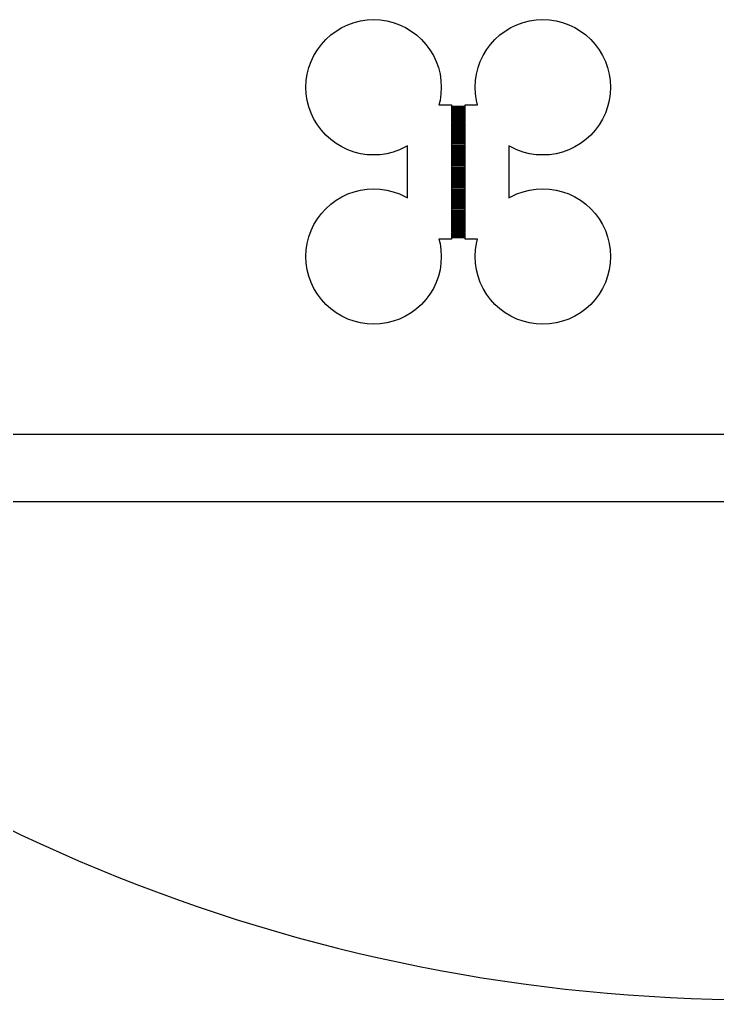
# Model space of a CAD drawing. Extents: x -18 to 83, y -18 to 83.
# Drawn here: x 10.54 to 31.16, y -18.45 to 10.5 of the extents above; entities that cross this region are included whole.
import ezdxf

# ---------------------------------------------------------------- set-up
doc = ezdxf.new("R2010")
doc.units = 0

msp = doc.modelspace()

# ---------------------------------------------------------------- linework, layer by layer
for p, q in [((20.4194, 10.4139), (20.6098, 10.4616)), ((20.6098, 10.4616), (20.804, 10.4904)), ((20.804, 10.4904), (21, 10.5)), ((21, 10.5), (21.196, 10.4904)), ((21.196, 10.4904), (21.3902, 10.4616)), ((21.3902, 10.4616), (21.5806, 10.4139)), ((25.4194, 10.4139), (25.6098, 10.4616)), ((25.6098, 10.4616), (25.804, 10.4904)), ((25.804, 10.4904), (26, 10.5)), ((26, 10.5), (26.196, 10.4904)), ((26.196, 10.4904), (26.3902, 10.4616)), ((26.3902, 10.4616), (26.5806, 10.4139)), ((19.7312, 10.046), (19.8889, 10.1629)), ((19.8889, 10.1629), (20.0572, 10.2638)), ((20.0572, 10.2638), (20.2346, 10.3477)), ((20.2346, 10.3477), (20.4194, 10.4139)), ((21.5806, 10.4139), (21.7654, 10.3477)), ((21.7654, 10.3477), (21.9428, 10.2638)), ((21.9428, 10.2638), (22.1111, 10.1629)), ((22.1111, 10.1629), (22.2688, 10.046)), ((24.7312, 10.046), (24.8889, 10.1629)), ((24.8889, 10.1629), (25.0572, 10.2638)), ((25.0572, 10.2638), (25.2346, 10.3477)), ((25.2346, 10.3477), (25.4194, 10.4139)), ((26.5806, 10.4139), (26.7654, 10.3477)), ((26.7654, 10.3477), (26.9428, 10.2638)), ((26.9428, 10.2638), (27.1111, 10.1629)), ((27.1111, 10.1629), (27.2688, 10.046)), ((19.454, 9.76878), (19.5858, 9.9142)), ((19.5858, 9.9142), (19.7312, 10.046)), ((22.2688, 10.046), (22.4142, 9.9142)), ((22.4142, 9.9142), (22.546, 9.76878)), ((24.454, 9.76878), (24.5858, 9.9142)), ((24.5858, 9.9142), (24.7312, 10.046)), ((27.2688, 10.046), (27.4142, 9.9142)), ((27.4142, 9.9142), (27.546, 9.76878)), ((19.2362, 9.44278), (19.3371, 9.61113)), ((19.3371, 9.61113), (19.454, 9.76878)), ((22.546, 9.76878), (22.6629, 9.61113)), ((22.6629, 9.61113), (22.7639, 9.44278)), ((24.2361, 9.44278), (24.3371, 9.61113)), ((24.3371, 9.61113), (24.454, 9.76878)), ((27.546, 9.76878), (27.6629, 9.61113)), ((27.6629, 9.61113), (27.7638, 9.44278)), ((19.0861, 9.08057), (19.1523, 9.26537)), ((19.1523, 9.26537), (19.2362, 9.44278)), ((22.7639, 9.44278), (22.8478, 9.26537)), ((22.8478, 9.26537), (22.9139, 9.08057)), ((24.0861, 9.08057), (24.1522, 9.26537)), ((24.1522, 9.26537), (24.2361, 9.44278)), ((27.7638, 9.44278), (27.8477, 9.26537)), ((27.8477, 9.26537), (27.9139, 9.08057)), ((19.0384, 8.89017), (19.0861, 9.08057)), ((22.9139, 9.08057), (22.9616, 8.89017)), ((24.0384, 8.89017), (24.0861, 9.08057)), ((27.9139, 9.08057), (27.9616, 8.89017)), ((19, 8.5), (19.0096, 8.69603)), ((19.0096, 8.69603), (19.0384, 8.89017)), ((22.9616, 8.89017), (22.9904, 8.69603)), ((22.9904, 8.69603), (23, 8.5)), ((24, 8.5), (24.0096, 8.69603)), ((24.0096, 8.69603), (24.0384, 8.89017)), ((27.9616, 8.89017), (27.9904, 8.69603)), ((27.9904, 8.69603), (28, 8.5)), ((19.0096, 8.30396), (19, 8.5)), ((23, 8.5), (22.9904, 8.30396)), ((24.0096, 8.30396), (24, 8.5)), ((28, 8.5), (27.9904, 8.30396)), ((19.0384, 8.10982), (19.0096, 8.30396)), ((19.0861, 7.91942), (19.0384, 8.10982)), ((22.9616, 8.10982), (22.9303, 7.98499)), ((22.9904, 8.30396), (22.9616, 8.10982)), ((24.0384, 8.10982), (24.0096, 8.30396)), ((24.0697, 7.98499), (24.0384, 8.10982)), ((27.9616, 8.10982), (27.9139, 7.91942)), ((27.9904, 8.30396), (27.9616, 8.10982)), ((19.1523, 7.73462), (19.0861, 7.91942)), ((22.9303, 7.98499), (23.3, 7.98499)), ((23.3, 7.98499), (23.3, 7.94499)), ((23.3, 7.94499), (23.7, 7.94499)), ((23.7, 7.935), (23.3, 7.935)), ((23.3, 7.935), (23.3, 7.905)), ((23.3, 7.905), (23.7, 7.905)), ((23.7, 7.89499), (23.3, 7.89499)), ((23.3, 7.89499), (23.3, 7.86499)), ((23.3, 7.86499), (23.7, 7.86499)), ((23.7, 7.855), (23.3, 7.855)), ((23.3, 7.855), (23.3, 7.825)), ((23.3, 7.825), (23.7, 7.825)), ((23.7, 7.94499), (23.7, 7.98499)), ((23.7, 7.98499), (24.0697, 7.98499)), ((23.7, 7.905), (23.7, 7.935)), ((23.7, 7.86499), (23.7, 7.89499)), ((23.7, 7.825), (23.7, 7.855)), ((27.9139, 7.91942), (27.8477, 7.73462)), ((19.2362, 7.55721), (19.1523, 7.73462)), ((19.3371, 7.38885), (19.2362, 7.55721)), ((23.7, 7.81499), (23.3, 7.81499)), ((23.3, 7.81499), (23.3, 7.78499)), ((23.3, 7.78499), (23.7, 7.78499)), ((23.7, 7.77499), (23.3, 7.77499)), ((23.3, 7.77499), (23.3, 7.745)), ((23.3, 7.745), (23.7, 7.745)), ((23.7, 7.73499), (23.3, 7.73499)), ((23.3, 7.73499), (23.3, 7.70499)), ((23.3, 7.70499), (23.7, 7.70499)), ((23.7, 7.69499), (23.3, 7.69499)), ((23.3, 7.69499), (23.3, 7.66499)), ((23.3, 7.66499), (23.7, 7.66499)), ((23.7, 7.655), (23.3, 7.655)), ((23.3, 7.655), (23.3, 7.625)), ((23.3, 7.625), (23.7, 7.625)), ((23.7, 7.61499), (23.3, 7.61499)), ((23.3, 7.61499), (23.3, 7.58499)), ((23.3, 7.58499), (23.7, 7.58499)), ((23.7, 7.575), (23.3, 7.575)), ((23.3, 7.575), (23.3, 7.545)), ((23.3, 7.545), (23.7, 7.545)), ((23.7, 7.53499), (23.3, 7.53499)), ((23.3, 7.53499), (23.3, 7.50499)), ((23.7, 7.78499), (23.7, 7.81499)), ((23.7, 7.745), (23.7, 7.77499)), ((23.7, 7.70499), (23.7, 7.73499)), ((23.7, 7.66499), (23.7, 7.69499)), ((23.7, 7.625), (23.7, 7.655)), ((23.7, 7.58499), (23.7, 7.61499)), ((23.7, 7.545), (23.7, 7.575)), ((23.7, 7.50499), (23.7, 7.53499)), ((27.7638, 7.55721), (27.6629, 7.38885)), ((27.8477, 7.73462), (27.7638, 7.55721)), ((19.454, 7.2312), (19.3371, 7.38885)), ((23.3, 7.50499), (23.7, 7.50499)), ((23.7, 7.495), (23.3, 7.495)), ((23.3, 7.495), (23.3, 7.465)), ((23.3, 7.465), (23.7, 7.465)), ((23.7, 7.45499), (23.3, 7.45499)), ((23.3, 7.45499), (23.3, 7.42499)), ((23.3, 7.42499), (23.7, 7.42499)), ((23.7, 7.41499), (23.3, 7.41499)), ((23.3, 7.41499), (23.3, 7.38499)), ((23.3, 7.38499), (23.7, 7.38499)), ((23.7, 7.375), (23.3, 7.375)), ((23.3, 7.375), (23.3, 7.34499)), ((23.3, 7.34499), (23.7, 7.34499)), ((23.7, 7.33499), (23.3, 7.33499)), ((23.3, 7.33499), (23.3, 7.30499)), ((23.3, 7.30499), (23.7, 7.30499)), ((23.7, 7.295), (23.3, 7.295)), ((23.3, 7.295), (23.3, 7.265)), ((23.3, 7.265), (23.7, 7.265)), ((23.7, 7.25499), (23.3, 7.25499)), ((23.3, 7.25499), (23.3, 7.22499)), ((23.7, 7.465), (23.7, 7.495)), ((23.7, 7.42499), (23.7, 7.45499)), ((23.7, 7.38499), (23.7, 7.41499)), ((23.7, 7.34499), (23.7, 7.375)), ((23.7, 7.30499), (23.7, 7.33499)), ((23.7, 7.265), (23.7, 7.295)), ((23.7, 7.22499), (23.7, 7.25499)), ((27.6629, 7.38885), (27.546, 7.2312)), ((19.5858, 7.08578), (19.454, 7.2312)), ((19.7312, 6.95396), (19.5858, 7.08578)), ((19.8889, 6.83705), (19.7312, 6.95396)), ((23.3, 7.22499), (23.7, 7.22499)), ((23.7, 7.215), (23.3, 7.215)), ((23.3, 7.215), (23.3, 7.185)), ((23.3, 7.185), (23.7, 7.185)), ((23.7, 7.17499), (23.3, 7.17499)), ((23.3, 7.17499), (23.3, 7.14499)), ((23.3, 7.14499), (23.7, 7.14499)), ((23.7, 7.13499), (23.3, 7.13499)), ((23.3, 7.13499), (23.3, 7.105)), ((23.3, 7.105), (23.7, 7.105)), ((23.7, 7.09499), (23.3, 7.09499)), ((23.3, 7.09499), (23.3, 7.06499)), ((23.3, 7.06499), (23.7, 7.06499)), ((23.7, 7.05499), (23.3, 7.05499)), ((23.3, 7.05499), (23.3, 7.02499)), ((23.3, 7.02499), (23.7, 7.02499)), ((23.7, 7.015), (23.3, 7.015)), ((23.3, 7.015), (23.3, 6.98499)), ((23.3, 6.98499), (23.7, 6.98499)), ((23.7, 6.97499), (23.3, 6.97499)), ((23.3, 6.97499), (23.3, 6.94499)), ((23.7, 7.185), (23.7, 7.215)), ((23.7, 7.14499), (23.7, 7.17499)), ((23.7, 7.105), (23.7, 7.13499)), ((23.7, 7.06499), (23.7, 7.09499)), ((23.7, 7.02499), (23.7, 7.05499)), ((23.7, 6.98499), (23.7, 7.015)), ((23.7, 6.94499), (23.7, 6.97499)), ((27.2688, 6.95396), (27.1111, 6.83705)), ((27.4142, 7.08578), (27.2688, 6.95396)), ((27.546, 7.2312), (27.4142, 7.08578)), ((20.0572, 6.73615), (19.8889, 6.83705)), ((20.2346, 6.65224), (20.0572, 6.73615)), ((21.9428, 6.73615), (21.7654, 6.65224)), ((22, 6.77043), (21.9428, 6.73615)), ((22, 5.22957), (22, 6.77043)), ((23.3, 6.94499), (23.7, 6.94499)), ((23.7, 6.935), (23.3, 6.935)), ((23.3, 6.935), (23.3, 6.905)), ((23.3, 6.905), (23.7, 6.905)), ((23.7, 6.89499), (23.3, 6.89499)), ((23.3, 6.89499), (23.3, 6.86499)), ((23.3, 6.86499), (23.7, 6.86499)), ((23.7, 6.855), (23.3, 6.855)), ((23.3, 6.855), (23.3, 6.825)), ((23.3, 6.825), (23.7, 6.825)), ((23.7, 6.81499), (23.3, 6.81499)), ((23.3, 6.81499), (23.3, 6.78499)), ((23.3, 6.78499), (23.7, 6.78499)), ((23.7, 6.77499), (23.3, 6.77499)), ((23.3, 6.77499), (23.3, 6.745)), ((23.3, 6.745), (23.7, 6.745)), ((23.7, 6.73499), (23.3, 6.73499)), ((23.3, 6.73499), (23.3, 6.70499)), ((23.3, 6.70499), (23.7, 6.70499)), ((23.7, 6.69499), (23.3, 6.69499)), ((23.3, 6.69499), (23.3, 6.66499)), ((23.3, 6.66499), (23.7, 6.66499)), ((23.7, 6.905), (23.7, 6.935)), ((23.7, 6.86499), (23.7, 6.89499)), ((23.7, 6.825), (23.7, 6.855)), ((23.7, 6.78499), (23.7, 6.81499)), ((23.7, 6.745), (23.7, 6.77499)), ((23.7, 6.70499), (23.7, 6.73499)), ((23.7, 6.66499), (23.7, 6.69499)), ((25.0572, 6.73615), (25, 6.77043)), ((25, 6.77043), (25, 5.22957)), ((25.2346, 6.65224), (25.0572, 6.73615)), ((26.9428, 6.73615), (26.7654, 6.65224)), ((27.1111, 6.83705), (26.9428, 6.73615)), ((20.4194, 6.58611), (20.2346, 6.65224)), ((20.6098, 6.53842), (20.4194, 6.58611)), ((20.804, 6.50963), (20.6098, 6.53842)), ((21, 6.5), (20.804, 6.50963)), ((21.196, 6.50963), (21, 6.5)), ((21.3902, 6.53842), (21.196, 6.50963)), ((21.5806, 6.58611), (21.3902, 6.53842)), ((21.7654, 6.65224), (21.5806, 6.58611)), ((23.7, 6.655), (23.3, 6.655)), ((23.3, 6.655), (23.3, 6.625)), ((23.3, 6.625), (23.7, 6.625)), ((23.7, 6.61499), (23.3, 6.61499)), ((23.3, 6.61499), (23.3, 6.58499)), ((23.3, 6.58499), (23.7, 6.58499)), ((23.7, 6.575), (23.3, 6.575)), ((23.3, 6.575), (23.3, 6.545)), ((23.3, 6.545), (23.7, 6.545)), ((23.7, 6.53499), (23.3, 6.53499)), ((23.3, 6.53499), (23.3, 6.50499)), ((23.3, 6.50499), (23.7, 6.50499)), ((23.7, 6.495), (23.3, 6.495)), ((23.3, 6.495), (23.3, 6.465)), ((23.3, 6.465), (23.7, 6.465)), ((23.7, 6.45499), (23.3, 6.45499)), ((23.3, 6.45499), (23.3, 6.42499)), ((23.3, 6.42499), (23.7, 6.42499)), ((23.7, 6.41499), (23.3, 6.41499)), ((23.3, 6.41499), (23.3, 6.38499)), ((23.3, 6.38499), (23.7, 6.38499)), ((23.7, 6.375), (23.3, 6.375)), ((23.3, 6.375), (23.3, 6.34499)), ((23.7, 6.625), (23.7, 6.655)), ((23.7, 6.58499), (23.7, 6.61499)), ((23.7, 6.545), (23.7, 6.575)), ((23.7, 6.50499), (23.7, 6.53499)), ((23.7, 6.465), (23.7, 6.495)), ((23.7, 6.42499), (23.7, 6.45499)), ((23.7, 6.38499), (23.7, 6.41499)), ((23.7, 6.34499), (23.7, 6.375)), ((25.4194, 6.58611), (25.2346, 6.65224)), ((25.6098, 6.53842), (25.4194, 6.58611)), ((25.804, 6.50963), (25.6098, 6.53842)), ((26, 6.5), (25.804, 6.50963)), ((26.196, 6.50963), (26, 6.5)), ((26.3902, 6.53842), (26.196, 6.50963)), ((26.5806, 6.58611), (26.3902, 6.53842)), ((26.7654, 6.65224), (26.5806, 6.58611)), ((23.3, 6.34499), (23.7, 6.34499)), ((23.7, 6.33499), (23.3, 6.33499)), ((23.3, 6.33499), (23.3, 6.30499)), ((23.3, 6.30499), (23.7, 6.30499)), ((23.7, 6.295), (23.3, 6.295)), ((23.3, 6.295), (23.3, 6.265)), ((23.3, 6.265), (23.7, 6.265)), ((23.7, 6.25499), (23.3, 6.25499)), ((23.3, 6.25499), (23.3, 6.22499)), ((23.3, 6.22499), (23.7, 6.22499)), ((23.7, 6.215), (23.3, 6.215)), ((23.3, 6.215), (23.3, 6.185)), ((23.3, 6.185), (23.7, 6.185)), ((23.7, 6.17499), (23.3, 6.17499)), ((23.3, 6.17499), (23.3, 6.14499)), ((23.3, 6.14499), (23.7, 6.14499)), ((23.7, 6.13499), (23.3, 6.13499)), ((23.3, 6.13499), (23.3, 6.105)), ((23.3, 6.105), (23.7, 6.105)), ((23.7, 6.09499), (23.3, 6.09499)), ((23.3, 6.09499), (23.3, 6.06499)), ((23.7, 6.30499), (23.7, 6.33499)), ((23.7, 6.265), (23.7, 6.295)), ((23.7, 6.22499), (23.7, 6.25499)), ((23.7, 6.185), (23.7, 6.215)), ((23.7, 6.14499), (23.7, 6.17499)), ((23.7, 6.105), (23.7, 6.13499)), ((23.7, 6.06499), (23.7, 6.09499)), ((23.3, 6.06499), (23.7, 6.06499)), ((23.7, 6.05499), (23.3, 6.05499)), ((23.3, 6.05499), (23.3, 6.02499)), ((23.3, 6.02499), (23.7, 6.02499)), ((23.7, 6.015), (23.3, 6.015)), ((23.3, 6.015), (23.3, 5.985)), ((23.3, 5.985), (23.7, 5.985)), ((23.7, 5.97501), (23.3, 5.97501)), ((23.3, 5.97501), (23.3, 5.94501)), ((23.3, 5.94501), (23.7, 5.94501)), ((23.7, 5.93501), (23.3, 5.93501)), ((23.3, 5.93501), (23.3, 5.90501)), ((23.3, 5.90501), (23.7, 5.90501)), ((23.7, 5.895), (23.3, 5.895)), ((23.3, 5.895), (23.3, 5.86501)), ((23.3, 5.86501), (23.7, 5.86501)), ((23.7, 5.85501), (23.3, 5.85501)), ((23.3, 5.85501), (23.3, 5.82501)), ((23.3, 5.82501), (23.7, 5.82501)), ((23.7, 5.815), (23.3, 5.815)), ((23.3, 5.815), (23.3, 5.785)), ((23.7, 6.02499), (23.7, 6.05499)), ((23.7, 5.985), (23.7, 6.015)), ((23.7, 5.94501), (23.7, 5.97501)), ((23.7, 5.90501), (23.7, 5.93501)), ((23.7, 5.86501), (23.7, 5.895)), ((23.7, 5.82501), (23.7, 5.85501)), ((23.7, 5.785), (23.7, 5.815)), ((20.804, 5.49037), (21, 5.5)), ((21, 5.5), (21.196, 5.49037)), ((23.3, 5.785), (23.7, 5.785)), ((23.7, 5.77501), (23.3, 5.77501)), ((23.3, 5.77501), (23.3, 5.74501)), ((23.3, 5.74501), (23.7, 5.74501)), ((23.7, 5.735), (23.3, 5.735)), ((23.3, 5.735), (23.3, 5.705)), ((23.3, 5.705), (23.7, 5.705)), ((23.7, 5.69501), (23.3, 5.69501)), ((23.3, 5.69501), (23.3, 5.66501)), ((23.3, 5.66501), (23.7, 5.66501)), ((23.7, 5.65501), (23.3, 5.65501)), ((23.3, 5.65501), (23.3, 5.625)), ((23.3, 5.625), (23.7, 5.625)), ((23.7, 5.61501), (23.3, 5.61501)), ((23.3, 5.61501), (23.3, 5.58501)), ((23.3, 5.58501), (23.7, 5.58501)), ((23.7, 5.57501), (23.3, 5.57501)), ((23.3, 5.57501), (23.3, 5.54501)), ((23.3, 5.54501), (23.7, 5.54501)), ((23.7, 5.535), (23.3, 5.535)), ((23.3, 5.535), (23.3, 5.505)), ((23.3, 5.505), (23.7, 5.505)), ((23.7, 5.74501), (23.7, 5.77501)), ((23.7, 5.705), (23.7, 5.735)), ((23.7, 5.66501), (23.7, 5.69501)), ((23.7, 5.625), (23.7, 5.65501)), ((23.7, 5.58501), (23.7, 5.61501)), ((23.7, 5.54501), (23.7, 5.57501)), ((23.7, 5.505), (23.7, 5.535)), ((25.804, 5.49037), (26, 5.5)), ((26, 5.5), (26.196, 5.49037)), ((19.8889, 5.16295), (20.0572, 5.26385)), ((20.0572, 5.26385), (20.2346, 5.34776)), ((20.2346, 5.34776), (20.4194, 5.41389)), ((20.4194, 5.41389), (20.6098, 5.46158)), ((20.6098, 5.46158), (20.804, 5.49037)), ((21.196, 5.49037), (21.3902, 5.46158)), ((21.3902, 5.46158), (21.5806, 5.41389)), ((21.5806, 5.41389), (21.7654, 5.34776)), ((21.7654, 5.34776), (21.9428, 5.26385)), ((21.9428, 5.26385), (22, 5.22957)), ((23.7, 5.49501), (23.3, 5.49501)), ((23.3, 5.49501), (23.3, 5.46501)), ((23.3, 5.46501), (23.7, 5.46501)), ((23.7, 5.455), (23.3, 5.455)), ((23.3, 5.455), (23.3, 5.425)), ((23.3, 5.425), (23.7, 5.425)), ((23.7, 5.41501), (23.3, 5.41501)), ((23.3, 5.41501), (23.3, 5.38501)), ((23.3, 5.38501), (23.7, 5.38501)), ((23.7, 5.375), (23.3, 5.375)), ((23.3, 5.375), (23.3, 5.345)), ((23.3, 5.345), (23.7, 5.345)), ((23.7, 5.33501), (23.3, 5.33501)), ((23.3, 5.33501), (23.3, 5.30501)), ((23.3, 5.30501), (23.7, 5.30501)), ((23.7, 5.29501), (23.3, 5.29501)), ((23.3, 5.29501), (23.3, 5.26501)), ((23.3, 5.26501), (23.7, 5.26501)), ((23.7, 5.255), (23.3, 5.255)), ((23.3, 5.255), (23.3, 5.22501)), ((23.3, 5.22501), (23.7, 5.22501)), ((23.7, 5.21501), (23.3, 5.21501)), ((23.3, 5.21501), (23.3, 5.18501)), ((23.7, 5.46501), (23.7, 5.49501)), ((23.7, 5.425), (23.7, 5.455)), ((23.7, 5.38501), (23.7, 5.41501)), ((23.7, 5.345), (23.7, 5.375)), ((23.7, 5.30501), (23.7, 5.33501)), ((23.7, 5.26501), (23.7, 5.29501)), ((23.7, 5.22501), (23.7, 5.255)), ((23.7, 5.18501), (23.7, 5.21501)), ((25, 5.22957), (25.0572, 5.26385)), ((25.0572, 5.26385), (25.2346, 5.34776)), ((25.2346, 5.34776), (25.4194, 5.41389)), ((25.4194, 5.41389), (25.6098, 5.46158)), ((25.6098, 5.46158), (25.804, 5.49037)), ((26.196, 5.49037), (26.3902, 5.46158)), ((26.3902, 5.46158), (26.5806, 5.41389)), ((26.5806, 5.41389), (26.7654, 5.34776)), ((26.7654, 5.34776), (26.9428, 5.26385)), ((26.9428, 5.26385), (27.1111, 5.16295)), ((19.5858, 4.91422), (19.7312, 5.04604)), ((19.7312, 5.04604), (19.8889, 5.16295)), ((23.3, 5.18501), (23.7, 5.18501)), ((23.7, 5.175), (23.3, 5.175)), ((23.3, 5.175), (23.3, 5.145)), ((23.3, 5.145), (23.7, 5.145)), ((23.7, 5.13501), (23.3, 5.13501)), ((23.3, 5.13501), (23.3, 5.10501)), ((23.3, 5.10501), (23.7, 5.10501)), ((23.7, 5.095), (23.3, 5.095)), ((23.3, 5.095), (23.3, 5.065)), ((23.3, 5.065), (23.7, 5.065)), ((23.7, 5.05501), (23.3, 5.05501)), ((23.3, 5.05501), (23.3, 5.02501)), ((23.3, 5.02501), (23.7, 5.02501)), ((23.7, 5.01501), (23.3, 5.01501)), ((23.3, 5.01501), (23.3, 4.985)), ((23.3, 4.985), (23.7, 4.985)), ((23.7, 4.97501), (23.3, 4.97501)), ((23.3, 4.97501), (23.3, 4.94501)), ((23.3, 4.94501), (23.7, 4.94501)), ((23.7, 4.93501), (23.3, 4.93501)), ((23.3, 4.93501), (23.3, 4.90501)), ((23.7, 5.145), (23.7, 5.175)), ((23.7, 5.10501), (23.7, 5.13501)), ((23.7, 5.065), (23.7, 5.095)), ((23.7, 5.02501), (23.7, 5.05501)), ((23.7, 4.985), (23.7, 5.01501)), ((23.7, 4.94501), (23.7, 4.97501)), ((23.7, 4.90501), (23.7, 4.93501)), ((27.1111, 5.16295), (27.2688, 5.04604)), ((27.2688, 5.04604), (27.4142, 4.91422)), ((19.3371, 4.61115), (19.454, 4.7688)), ((19.454, 4.7688), (19.5858, 4.91422)), ((23.3, 4.90501), (23.7, 4.90501)), ((23.7, 4.895), (23.3, 4.895)), ((23.3, 4.895), (23.3, 4.86501)), ((23.3, 4.86501), (23.7, 4.86501)), ((23.7, 4.85501), (23.3, 4.85501)), ((23.3, 4.85501), (23.3, 4.82501)), ((23.3, 4.82501), (23.7, 4.82501)), ((23.7, 4.815), (23.3, 4.815)), ((23.3, 4.815), (23.3, 4.785)), ((23.3, 4.785), (23.7, 4.785)), ((23.7, 4.77501), (23.3, 4.77501)), ((23.3, 4.77501), (23.3, 4.74501)), ((23.3, 4.74501), (23.7, 4.74501)), ((23.7, 4.735), (23.3, 4.735)), ((23.3, 4.735), (23.3, 4.705)), ((23.3, 4.705), (23.7, 4.705)), ((23.7, 4.69501), (23.3, 4.69501)), ((23.3, 4.69501), (23.3, 4.66501)), ((23.3, 4.66501), (23.7, 4.66501)), ((23.7, 4.65501), (23.3, 4.65501)), ((23.3, 4.65501), (23.3, 4.625)), ((23.7, 4.86501), (23.7, 4.895)), ((23.7, 4.82501), (23.7, 4.85501)), ((23.7, 4.785), (23.7, 4.815)), ((23.7, 4.74501), (23.7, 4.77501)), ((23.7, 4.705), (23.7, 4.735)), ((23.7, 4.66501), (23.7, 4.69501)), ((23.7, 4.625), (23.7, 4.65501)), ((27.4142, 4.91422), (27.546, 4.7688)), ((27.546, 4.7688), (27.6629, 4.61115)), ((19.1523, 4.26538), (19.2362, 4.44279)), ((19.2362, 4.44279), (19.3371, 4.61115)), ((23.3, 4.625), (23.7, 4.625)), ((23.7, 4.61501), (23.3, 4.61501)), ((23.3, 4.61501), (23.3, 4.58501)), ((23.3, 4.58501), (23.7, 4.58501)), ((23.7, 4.57501), (23.3, 4.57501)), ((23.3, 4.57501), (23.3, 4.54501)), ((23.3, 4.54501), (23.7, 4.54501)), ((23.7, 4.535), (23.3, 4.535)), ((23.3, 4.535), (23.3, 4.505)), ((23.3, 4.505), (23.7, 4.505)), ((23.7, 4.49501), (23.3, 4.49501)), ((23.3, 4.49501), (23.3, 4.46501)), ((23.3, 4.46501), (23.7, 4.46501)), ((23.7, 4.455), (23.3, 4.455)), ((23.3, 4.455), (23.3, 4.425)), ((23.3, 4.425), (23.7, 4.425)), ((23.7, 4.41501), (23.3, 4.41501)), ((23.3, 4.41501), (23.3, 4.38501)), ((23.3, 4.38501), (23.7, 4.38501)), ((23.7, 4.375), (23.3, 4.375)), ((23.3, 4.375), (23.3, 4.345)), ((23.3, 4.345), (23.7, 4.345)), ((23.7, 4.58501), (23.7, 4.61501)), ((23.7, 4.54501), (23.7, 4.57501)), ((23.7, 4.505), (23.7, 4.535)), ((23.7, 4.46501), (23.7, 4.49501)), ((23.7, 4.425), (23.7, 4.455)), ((23.7, 4.38501), (23.7, 4.41501)), ((23.7, 4.345), (23.7, 4.375)), ((27.6629, 4.61115), (27.7638, 4.44279)), ((27.7638, 4.44279), (27.8477, 4.26538)), ((19.0384, 3.89018), (19.0861, 4.08058)), ((19.0861, 4.08058), (19.1523, 4.26538)), ((23.7, 4.33501), (23.3, 4.33501)), ((23.3, 4.33501), (23.3, 4.30501)), ((23.3, 4.30501), (23.7, 4.30501)), ((23.7, 4.29501), (23.3, 4.29501)), ((23.3, 4.29501), (23.3, 4.26501)), ((23.3, 4.26501), (23.7, 4.26501)), ((23.7, 4.255), (23.3, 4.255)), ((23.3, 4.255), (23.3, 4.22501)), ((23.3, 4.22501), (23.7, 4.22501)), ((23.7, 4.21501), (23.3, 4.21501)), ((23.3, 4.21501), (23.3, 4.18501)), ((23.3, 4.18501), (23.7, 4.18501)), ((23.7, 4.175), (23.3, 4.175)), ((23.3, 4.175), (23.3, 4.145)), ((23.3, 4.145), (23.7, 4.145)), ((23.7, 4.13501), (23.3, 4.13501)), ((23.3, 4.13501), (23.3, 4.10501)), ((23.3, 4.10501), (23.7, 4.10501)), ((23.7, 4.095), (23.3, 4.095)), ((23.3, 4.095), (23.3, 4.065)), ((23.3, 4.065), (23.7, 4.065)), ((23.7, 4.05501), (23.3, 4.05501)), ((23.3, 4.05501), (23.3, 4.01501)), ((23.7, 4.30501), (23.7, 4.33501)), ((23.7, 4.26501), (23.7, 4.29501)), ((23.7, 4.22501), (23.7, 4.255)), ((23.7, 4.18501), (23.7, 4.21501)), ((23.7, 4.145), (23.7, 4.175)), ((23.7, 4.10501), (23.7, 4.13501)), ((23.7, 4.065), (23.7, 4.095)), ((23.7, 4.01501), (23.7, 4.05501)), ((27.8477, 4.26538), (27.9139, 4.08058)), ((27.9139, 4.08058), (27.9616, 3.89018)), ((19.0096, 3.69604), (19.0384, 3.89018)), ((23.3, 4.01501), (22.9303, 4.01501)), ((22.9303, 4.01501), (22.9616, 3.89018)), ((22.9616, 3.89018), (22.9904, 3.69604)), ((24.0697, 4.01501), (23.7, 4.01501)), ((24.0096, 3.69604), (24.0384, 3.89018)), ((24.0384, 3.89018), (24.0697, 4.01501)), ((27.9616, 3.89018), (27.9904, 3.69604)), ((19, 3.5), (19.0096, 3.69604)), ((19.0096, 3.30397), (19, 3.5)), ((22.9904, 3.69604), (23, 3.5)), ((23, 3.5), (22.9904, 3.30397)), ((24, 3.5), (24.0096, 3.69604)), ((24.0096, 3.30397), (24, 3.5)), ((27.9904, 3.69604), (28, 3.5)), ((28, 3.5), (27.9904, 3.30397)), ((19.0384, 3.10983), (19.0096, 3.30397)), ((22.9904, 3.30397), (22.9616, 3.10983)), ((24.0384, 3.10983), (24.0096, 3.30397)), ((27.9904, 3.30397), (27.9616, 3.10983)), ((19.0861, 2.91943), (19.0384, 3.10983)), ((19.1523, 2.73463), (19.0861, 2.91943)), ((22.9139, 2.91943), (22.8478, 2.73463)), ((22.9616, 3.10983), (22.9139, 2.91943)), ((24.0861, 2.91943), (24.0384, 3.10983)), ((24.1522, 2.73463), (24.0861, 2.91943)), ((27.9139, 2.91943), (27.8477, 2.73463)), ((27.9616, 3.10983), (27.9139, 2.91943)), ((19.2362, 2.55722), (19.1523, 2.73463)), ((22.8478, 2.73463), (22.7639, 2.55722)), ((24.2361, 2.55722), (24.1522, 2.73463)), ((27.8477, 2.73463), (27.7638, 2.55722)), ((19.3371, 2.38887), (19.2362, 2.55722)), ((19.454, 2.23122), (19.3371, 2.38887)), ((22.6629, 2.38887), (22.546, 2.23122)), ((22.7639, 2.55722), (22.6629, 2.38887)), ((24.3371, 2.38887), (24.2361, 2.55722)), ((24.454, 2.23122), (24.3371, 2.38887)), ((27.6629, 2.38887), (27.546, 2.23122)), ((27.7638, 2.55722), (27.6629, 2.38887)), ((19.5858, 2.0858), (19.454, 2.23122)), ((19.7312, 1.95398), (19.5858, 2.0858)), ((22.4142, 2.0858), (22.2688, 1.95398)), ((22.546, 2.23122), (22.4142, 2.0858)), ((24.5858, 2.0858), (24.454, 2.23122)), ((24.7312, 1.95398), (24.5858, 2.0858)), ((27.4142, 2.0858), (27.2688, 1.95398)), ((27.546, 2.23122), (27.4142, 2.0858)), ((19.8889, 1.83707), (19.7312, 1.95398)), ((20.0572, 1.73616), (19.8889, 1.83707)), ((22.1111, 1.83707), (21.9428, 1.73616)), ((22.2688, 1.95398), (22.1111, 1.83707)), ((24.8889, 1.83707), (24.7312, 1.95398)), ((25.0572, 1.73616), (24.8889, 1.83707)), ((27.1111, 1.83707), (26.9428, 1.73616)), ((27.2688, 1.95398), (27.1111, 1.83707)), ((20.2346, 1.65225), (20.0572, 1.73616)), ((20.4194, 1.58612), (20.2346, 1.65225)), ((20.6098, 1.53844), (20.4194, 1.58612)), ((20.804, 1.50964), (20.6098, 1.53844)), ((21, 1.5), (20.804, 1.50964)), ((21.196, 1.50964), (21, 1.5)), ((21.3902, 1.53844), (21.196, 1.50964)), ((21.5806, 1.58612), (21.3902, 1.53844)), ((21.7654, 1.65225), (21.5806, 1.58612)), ((21.9428, 1.73616), (21.7654, 1.65225)), ((25.2346, 1.65225), (25.0572, 1.73616)), ((25.4194, 1.58612), (25.2346, 1.65225)), ((25.6098, 1.53844), (25.4194, 1.58612)), ((25.804, 1.50964), (25.6098, 1.53844)), ((26, 1.5), (25.804, 1.50964)), ((26.196, 1.50964), (26, 1.5)), ((26.3902, 1.53844), (26.196, 1.50964)), ((26.5806, 1.58612), (26.3902, 1.53844)), ((26.7654, 1.65225), (26.5806, 1.58612)), ((26.9428, 1.73616), (26.7654, 1.65225)), ((-1.75, -1.75), (66.25, -1.75)), ((67.25, -3.75), (-2.75, -3.75)), ((10.0121, -13.3128), (10.573, -13.5822)), ((10.573, -13.5822), (11.137, -13.8448)), ((11.137, -13.8448), (11.7043, -14.1004)), ((11.7043, -14.1004), (12.2746, -14.3491)), ((12.2746, -14.3491), (12.8479, -14.5907)), ((12.8479, -14.5907), (13.4242, -14.8253)), ((13.4242, -14.8253), (14.0033, -15.0527)), ((14.0033, -15.0527), (14.5852, -15.2731)), ((14.5852, -15.2731), (15.1697, -15.4863)), ((15.1697, -15.4863), (15.7568, -15.6923)), ((15.7568, -15.6923), (16.3463, -15.8911)), ((16.3463, -15.8911), (16.9383, -16.0826)), ((16.9383, -16.0826), (17.5326, -16.2669)), ((17.5326, -16.2669), (18.129, -16.4438)), ((18.129, -16.4438), (18.7277, -16.6134)), ((18.7277, -16.6134), (19.3283, -16.7757)), ((19.3283, -16.7757), (19.9309, -16.9306)), ((19.9309, -16.9306), (20.5353, -17.078)), ((20.5353, -17.078), (21.1416, -17.2181)), ((21.1416, -17.2181), (21.7495, -17.3507)), ((21.7495, -17.3507), (22.3589, -17.4758)), ((22.3589, -17.4758), (22.9699, -17.5934)), ((22.9699, -17.5934), (23.5822, -17.7036)), ((23.5822, -17.7036), (24.1959, -17.8062)), ((24.1959, -17.8062), (24.8108, -17.9012)), ((24.8108, -17.9012), (25.4268, -17.9888)), ((25.4268, -17.9888), (26.0438, -18.0687)), ((26.0438, -18.0687), (26.6617, -18.1411)), ((26.6617, -18.1411), (27.2805, -18.2059)), ((27.2805, -18.2059), (27.9001, -18.263)), ((27.9001, -18.263), (28.5203, -18.3126)), ((28.5203, -18.3126), (29.141, -18.3546)), ((29.141, -18.3546), (29.7623, -18.3889)), ((29.7623, -18.3889), (30.3839, -18.4156)), ((30.3839, -18.4156), (31.0058, -18.4347)), ((31.0058, -18.4347), (31.6278, -18.4462))]:
    msp.add_line(p, q)

doc.saveas('drawing.dxf')
